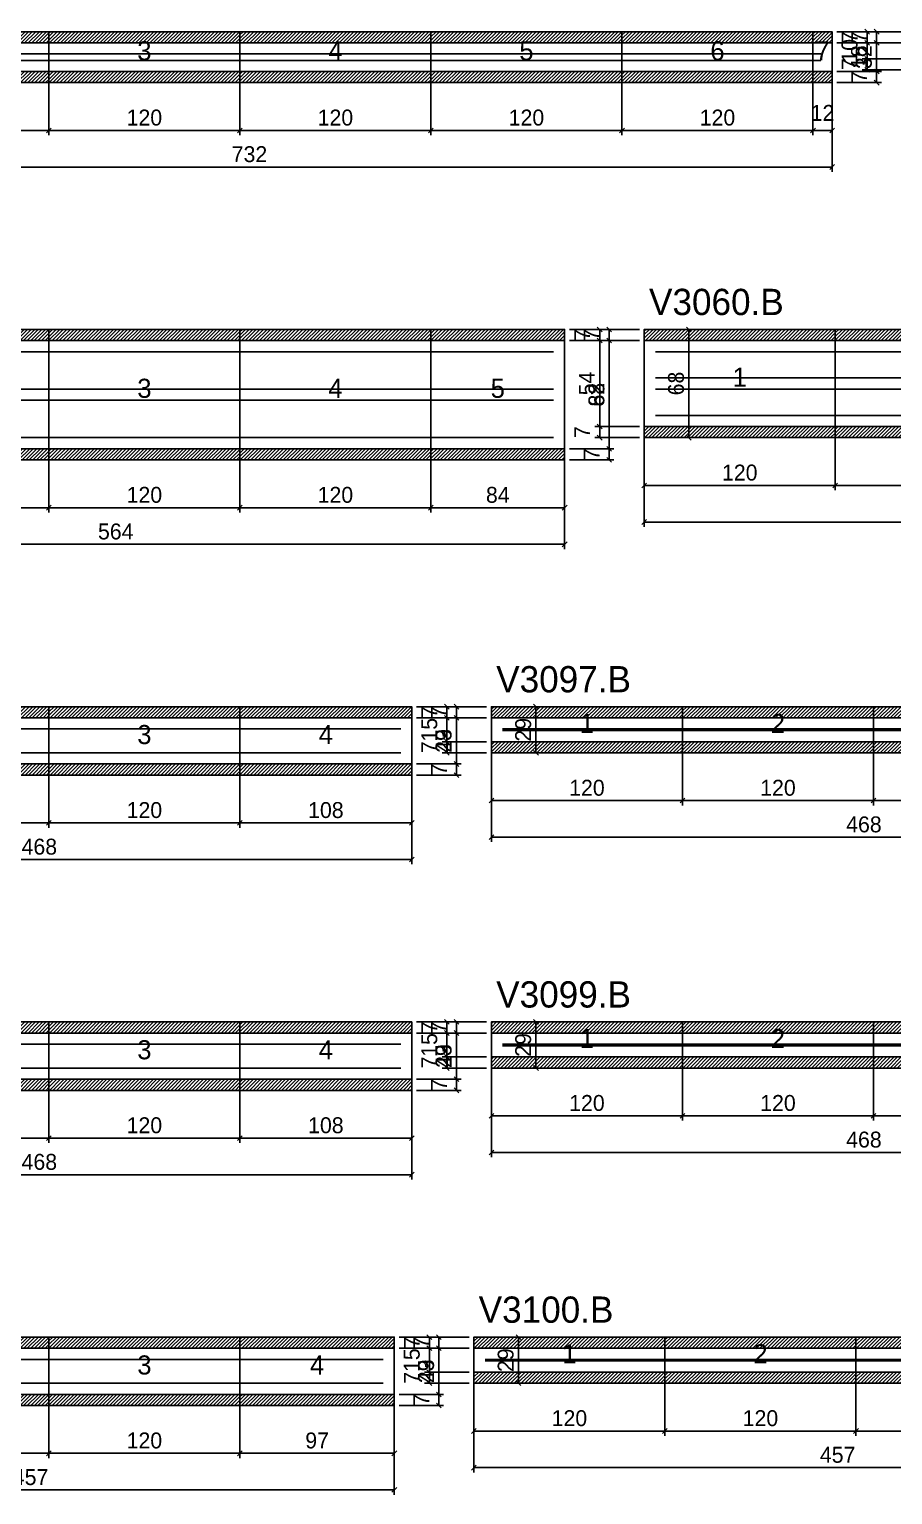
# Model space of a CAD drawing. Extents: x -10500 to 3070, y -14307 to 1250.
# Drawn here: x 466 to 1008, y -1693 to -772 of the extents above; entities that cross this region are included whole.
import ezdxf
from ezdxf.enums import TextEntityAlignment as Align

# ---------------------------------------------------------------- set-up
doc = ezdxf.new("R2010")
doc.units = 0
for name, color, linetype in [('5', 5, 'Continuous'), ('COTA', 241, 'Continuous'), ('NOMENCLATURA', 7, 'Continuous'), ('Painéis', 200, 'Continuous'), ('SARR_2.2x7', 40, 'Continuous'), ('SCO-___-LAJ', 224, 'Continuous')]:
    doc.layers.add(name, color=color, linetype=linetype)
doc.dimstyles.new('PAINEL', dxfattribs={"dimtxt": 10, "dimasz": 3, "dimexe": 3, "dimexo": 3, "dimgap": 3, "dimtad": 1, "dimblk": 'OBLIQUE', "dimblk1": 'OBLIQUE', "dimcen": 2.5, "dimclrd": 4, "dimclre": 4, "dimclrt": 240, "dimazin": 3, "dimtfac": 1, "dimtmove": 0, "dimatfit": 3})

# ---------------------------------------------------------------- blocks, each defined once
blk = doc.blocks.new('_OBLIQUE')
at = {"color": 0, "linetype": 'BYBLOCK'}
blk.add_line((-0.5, -0.5), (0.5, 0.5), dxfattribs=at)

msp = doc.modelspace()

# ---------------------------------------------------------------- hatches: boundary and pattern name
at = {"layer": 'COTA'}
h = msp.add_hatch(dxfattribs=at)
h.set_pattern_fill('ANSI31', scale=0.5)
h.paths.add_polyline_path([(358, -781), (478, -781), (478, -774), (358, -774)])
h = msp.add_hatch(dxfattribs=at)
h.set_pattern_fill('ANSI31', scale=0.5)
h.paths.add_polyline_path([(478, -781), (598, -781), (598, -774), (478, -774)])
h = msp.add_hatch(dxfattribs=at)
h.set_pattern_fill('ANSI31', scale=0.5)
h.paths.add_polyline_path([(598, -781), (718, -781), (718, -774), (598, -774)])
h = msp.add_hatch(dxfattribs=at)
h.set_pattern_fill('ANSI31', scale=0.5)
h.paths.add_polyline_path([(718, -781), (838, -781), (838, -774), (718, -774)])
h = msp.add_hatch(dxfattribs=at)
h.set_pattern_fill('ANSI31', scale=0.5)
h.paths.add_polyline_path([(838, -781), (958, -781), (958, -774), (838, -774)])
h = msp.add_hatch(dxfattribs=at)
h.set_pattern_fill('ANSI31', scale=0.5)
h.paths.add_polyline_path([(958, -781), (970, -781), (970, -774), (958, -774)])
h = msp.add_hatch(dxfattribs=at)
h.set_pattern_fill('ANSI31', scale=0.5)
h.paths.add_polyline_path([(358, -806), (478, -806), (478, -799), (358, -799)])
h = msp.add_hatch(dxfattribs=at)
h.set_pattern_fill('ANSI31', scale=0.5)
h.paths.add_polyline_path([(478, -806), (598, -806), (598, -799), (478, -799)])
h = msp.add_hatch(dxfattribs=at)
h.set_pattern_fill('ANSI31', scale=0.5)
h.paths.add_polyline_path([(598, -806), (718, -806), (718, -799), (598, -799)])
h = msp.add_hatch(dxfattribs=at)
h.set_pattern_fill('ANSI31', scale=0.5)
h.paths.add_polyline_path([(718, -806), (838, -806), (838, -799), (718, -799)])
h = msp.add_hatch(dxfattribs=at)
h.set_pattern_fill('ANSI31', scale=0.5)
h.paths.add_polyline_path([(838, -806), (958, -806), (958, -799), (838, -799)])
h = msp.add_hatch(dxfattribs=at)
h.set_pattern_fill('ANSI31', scale=0.5)
h.paths.add_polyline_path([(958, -806), (970, -806), (970, -799), (958, -799)])
h = msp.add_hatch(dxfattribs=at)
h.set_pattern_fill('ANSI31', scale=0.5)
h.paths.add_polyline_path([(358, -968), (478, -968), (478, -961), (358, -961)])
h = msp.add_hatch(dxfattribs=at)
h.set_pattern_fill('ANSI31', scale=0.5)
h.paths.add_polyline_path([(478, -968), (598, -968), (598, -961), (478, -961)])
h = msp.add_hatch(dxfattribs=at)
h.set_pattern_fill('ANSI31', scale=0.5)
h.paths.add_polyline_path([(598, -968), (718, -968), (718, -961), (598, -961)])
h = msp.add_hatch(dxfattribs=at)
h.set_pattern_fill('ANSI31', scale=0.5)
h.paths.add_polyline_path([(718, -968), (802, -968), (802, -961), (718, -961)])
h = msp.add_hatch(dxfattribs=at)
h.set_pattern_fill('ANSI31', scale=0.5)
h.paths.add_polyline_path([(852, -968), (972, -968), (972, -961), (852, -961)])
h = msp.add_hatch(dxfattribs=at)
h.set_pattern_fill('ANSI31', scale=0.5)
h.paths.add_polyline_path([(972, -968), (1092, -968), (1092, -961), (972, -961)])
h = msp.add_hatch(dxfattribs=at)
h.set_pattern_fill('ANSI31', scale=0.5)
h.paths.add_polyline_path([(852, -1029), (972, -1029), (972, -1022), (852, -1022)])
h = msp.add_hatch(dxfattribs=at)
h.set_pattern_fill('ANSI31', scale=0.5)
h.paths.add_polyline_path([(972, -1029), (1092, -1029), (1092, -1022), (972, -1022)])
h = msp.add_hatch(dxfattribs=at)
h.set_pattern_fill('ANSI31', scale=0.5)
h.paths.add_polyline_path([(358, -1043), (478, -1043), (478, -1036), (358, -1036)])
h = msp.add_hatch(dxfattribs=at)
h.set_pattern_fill('ANSI31', scale=0.5)
h.paths.add_polyline_path([(478, -1043), (598, -1043), (598, -1036), (478, -1036)])
h = msp.add_hatch(dxfattribs=at)
h.set_pattern_fill('ANSI31', scale=0.5)
h.paths.add_polyline_path([(598, -1043), (718, -1043), (718, -1036), (598, -1036)])
h = msp.add_hatch(dxfattribs=at)
h.set_pattern_fill('ANSI31', scale=0.5)
h.paths.add_polyline_path([(718, -1043), (802, -1043), (802, -1036), (718, -1036)])
h = msp.add_hatch(dxfattribs=at)
h.set_pattern_fill('ANSI31', scale=0.5)
h.paths.add_polyline_path([(358, -1205), (478, -1205), (478, -1198), (358, -1198)])
h = msp.add_hatch(dxfattribs=at)
h.set_pattern_fill('ANSI31', scale=0.5)
h.paths.add_polyline_path([(478, -1205), (598, -1205), (598, -1198), (478, -1198)])
h = msp.add_hatch(dxfattribs=at)
h.set_pattern_fill('ANSI31', scale=0.5)
h.paths.add_polyline_path([(598, -1205), (706, -1205), (706, -1198), (598, -1198)])
h = msp.add_hatch(dxfattribs=at)
h.set_pattern_fill('ANSI31', scale=0.5)
h.paths.add_polyline_path([(756, -1205), (876, -1205), (876, -1198), (756, -1198)])
h = msp.add_hatch(dxfattribs=at)
h.set_pattern_fill('ANSI31', scale=0.5)
h.paths.add_polyline_path([(876, -1205), (996, -1205), (996, -1198), (876, -1198)])
h = msp.add_hatch(dxfattribs=at)
h.set_pattern_fill('ANSI31', scale=0.5)
h.paths.add_polyline_path([(996, -1205), (1116, -1205), (1116, -1198), (996, -1198)])
h = msp.add_hatch(dxfattribs=at)
h.set_pattern_fill('ANSI31', scale=0.5)
h.paths.add_polyline_path([(756, -1227), (876, -1227), (876, -1220), (756, -1220)])
h = msp.add_hatch(dxfattribs=at)
h.set_pattern_fill('ANSI31', scale=0.5)
h.paths.add_polyline_path([(876, -1227), (996, -1227), (996, -1220), (876, -1220)])
h = msp.add_hatch(dxfattribs=at)
h.set_pattern_fill('ANSI31', scale=0.5)
h.paths.add_polyline_path([(996, -1227), (1116, -1227), (1116, -1220), (996, -1220)])
h = msp.add_hatch(dxfattribs=at)
h.set_pattern_fill('ANSI31', scale=0.5)
h.paths.add_polyline_path([(358, -1241), (478, -1241), (478, -1234), (358, -1234)])
h = msp.add_hatch(dxfattribs=at)
h.set_pattern_fill('ANSI31', scale=0.5)
h.paths.add_polyline_path([(478, -1241), (598, -1241), (598, -1234), (478, -1234)])
h = msp.add_hatch(dxfattribs=at)
h.set_pattern_fill('ANSI31', scale=0.5)
h.paths.add_polyline_path([(598, -1241), (706, -1241), (706, -1234), (598, -1234)])
h = msp.add_hatch(dxfattribs=at)
h.set_pattern_fill('ANSI31', scale=0.5)
h.paths.add_polyline_path([(358, -1403), (478, -1403), (478, -1396), (358, -1396)])
h = msp.add_hatch(dxfattribs=at)
h.set_pattern_fill('ANSI31', scale=0.5)
h.paths.add_polyline_path([(478, -1403), (598, -1403), (598, -1396), (478, -1396)])
h = msp.add_hatch(dxfattribs=at)
h.set_pattern_fill('ANSI31', scale=0.5)
h.paths.add_polyline_path([(598, -1403), (706, -1403), (706, -1396), (598, -1396)])
h = msp.add_hatch(dxfattribs=at)
h.set_pattern_fill('ANSI31', scale=0.5)
h.paths.add_polyline_path([(756, -1403), (876, -1403), (876, -1396), (756, -1396)])
h = msp.add_hatch(dxfattribs=at)
h.set_pattern_fill('ANSI31', scale=0.5)
h.paths.add_polyline_path([(876, -1403), (996, -1403), (996, -1396), (876, -1396)])
h = msp.add_hatch(dxfattribs=at)
h.set_pattern_fill('ANSI31', scale=0.5)
h.paths.add_polyline_path([(996, -1403), (1116, -1403), (1116, -1396), (996, -1396)])
h = msp.add_hatch(dxfattribs=at)
h.set_pattern_fill('ANSI31', scale=0.5)
h.paths.add_polyline_path([(756, -1425), (876, -1425), (876, -1418), (756, -1418)])
h = msp.add_hatch(dxfattribs=at)
h.set_pattern_fill('ANSI31', scale=0.5)
h.paths.add_polyline_path([(876, -1425), (996, -1425), (996, -1418), (876, -1418)])
h = msp.add_hatch(dxfattribs=at)
h.set_pattern_fill('ANSI31', scale=0.5)
h.paths.add_polyline_path([(996, -1425), (1116, -1425), (1116, -1418), (996, -1418)])
h = msp.add_hatch(dxfattribs=at)
h.set_pattern_fill('ANSI31', scale=0.5)
h.paths.add_polyline_path([(358, -1439), (478, -1439), (478, -1432), (358, -1432)])
h = msp.add_hatch(dxfattribs=at)
h.set_pattern_fill('ANSI31', scale=0.5)
h.paths.add_polyline_path([(478, -1439), (598, -1439), (598, -1432), (478, -1432)])
h = msp.add_hatch(dxfattribs=at)
h.set_pattern_fill('ANSI31', scale=0.5)
h.paths.add_polyline_path([(598, -1439), (706, -1439), (706, -1432), (598, -1432)])
h = msp.add_hatch(dxfattribs=at)
h.set_pattern_fill('ANSI31', scale=0.5)
h.paths.add_polyline_path([(358, -1601), (478, -1601), (478, -1594), (358, -1594)])
h = msp.add_hatch(dxfattribs=at)
h.set_pattern_fill('ANSI31', scale=0.5)
h.paths.add_polyline_path([(478, -1601), (598, -1601), (598, -1594), (478, -1594)])
h = msp.add_hatch(dxfattribs=at)
h.set_pattern_fill('ANSI31', scale=0.5)
h.paths.add_polyline_path([(598, -1601), (695, -1601), (695, -1594), (598, -1594)])
h = msp.add_hatch(dxfattribs=at)
h.set_pattern_fill('ANSI31', scale=0.5)
h.paths.add_polyline_path([(745, -1601), (865, -1601), (865, -1594), (745, -1594)])
h = msp.add_hatch(dxfattribs=at)
h.set_pattern_fill('ANSI31', scale=0.5)
h.paths.add_polyline_path([(865, -1601), (985, -1601), (985, -1594), (865, -1594)])
h = msp.add_hatch(dxfattribs=at)
h.set_pattern_fill('ANSI31', scale=0.5)
h.paths.add_polyline_path([(985, -1601), (1105, -1601), (1105, -1594), (985, -1594)])
h = msp.add_hatch(dxfattribs=at)
h.set_pattern_fill('ANSI31', scale=0.5)
h.paths.add_polyline_path([(745, -1623), (865, -1623), (865, -1616), (745, -1616)])
h = msp.add_hatch(dxfattribs=at)
h.set_pattern_fill('ANSI31', scale=0.5)
h.paths.add_polyline_path([(865, -1623), (985, -1623), (985, -1616), (865, -1616)])
h = msp.add_hatch(dxfattribs=at)
h.set_pattern_fill('ANSI31', scale=0.5)
h.paths.add_polyline_path([(985, -1623), (1105, -1623), (1105, -1616), (985, -1616)])
h = msp.add_hatch(dxfattribs=at)
h.set_pattern_fill('ANSI31', scale=0.5)
h.paths.add_polyline_path([(358, -1637), (478, -1637), (478, -1630), (358, -1630)])
h = msp.add_hatch(dxfattribs=at)
h.set_pattern_fill('ANSI31', scale=0.5)
h.paths.add_polyline_path([(478, -1637), (598, -1637), (598, -1630), (478, -1630)])
h = msp.add_hatch(dxfattribs=at)
h.set_pattern_fill('ANSI31', scale=0.5)
h.paths.add_polyline_path([(598, -1637), (695, -1637), (695, -1630), (598, -1630)])

# ---------------------------------------------------------------- linework, layer by layer
at = {"layer": 'Painéis'}
for p, q in [((358, -781), (478, -781)), ((478, -799), (478, -781)), ((478, -799), (478, -781)), ((478, -781), (598, -781)), ((478, -799), (478, -781)), ((598, -799), (598, -781)), ((598, -799), (598, -781)), ((598, -781), (718, -781)), ((598, -799), (598, -781)), ((718, -799), (718, -781)), ((718, -799), (718, -781)), ((718, -781), (838, -781)), ((718, -799), (718, -781)), ((838, -799), (838, -781)), ((838, -799), (838, -781)), ((838, -781), (958, -781)), ((838, -799), (838, -781)), ((958, -799), (958, -781)), ((958, -799), (958, -781)), ((958, -781), (970, -781)), ((958, -799), (958, -781)), ((970, -799), (970, -781)), ((358, -799), (478, -799)), ((478, -799), (598, -799)), ((598, -799), (718, -799)), ((718, -799), (838, -799)), ((838, -799), (958, -799)), ((958, -799), (970, -799)), ((358, -968), (478, -968)), ((478, -1036), (478, -968)), ((478, -1036), (478, -968)), ((478, -968), (598, -968)), ((478, -1036), (478, -968)), ((598, -1036), (598, -968)), ((598, -1036), (598, -968)), ((598, -968), (718, -968)), ((598, -1036), (598, -968)), ((718, -1036), (718, -968)), ((718, -1036), (718, -968)), ((718, -968), (802, -968)), ((718, -1036), (718, -968)), ((802, -1036), (802, -968)), ((852, -968), (972, -968)), ((852, -1022), (852, -968)), ((972, -1022), (972, -968)), ((972, -1022), (972, -968)), ((972, -968), (1092, -968)), ((972, -1022), (972, -968)), ((852, -1022), (972, -1022)), ((972, -1022), (1092, -1022)), ((358, -1036), (478, -1036)), ((478, -1036), (598, -1036)), ((598, -1036), (718, -1036)), ((718, -1036), (802, -1036)), ((358, -1205), (478, -1205)), ((478, -1234), (478, -1205)), ((478, -1234), (478, -1205)), ((478, -1205), (598, -1205)), ((478, -1234), (478, -1205)), ((598, -1234), (598, -1205)), ((598, -1234), (598, -1205)), ((598, -1205), (706, -1205)), ((598, -1234), (598, -1205)), ((706, -1234), (706, -1205)), ((756, -1205), (876, -1205)), ((756, -1220), (756, -1205)), ((876, -1220), (876, -1205)), ((876, -1220), (876, -1205)), ((876, -1205), (996, -1205)), ((876, -1220), (876, -1205)), ((996, -1220), (996, -1205)), ((996, -1220), (996, -1205)), ((996, -1205), (1116, -1205)), ((996, -1220), (996, -1205)), ((756, -1220), (876, -1220)), ((876, -1220), (996, -1220)), ((996, -1220), (1116, -1220)), ((358, -1234), (478, -1234)), ((478, -1234), (598, -1234)), ((598, -1234), (706, -1234)), ((358, -1403), (478, -1403)), ((478, -1432), (478, -1403)), ((478, -1432), (478, -1403)), ((478, -1403), (598, -1403)), ((478, -1432), (478, -1403)), ((598, -1432), (598, -1403)), ((598, -1432), (598, -1403)), ((598, -1403), (706, -1403)), ((598, -1432), (598, -1403)), ((706, -1432), (706, -1403)), ((756, -1403), (876, -1403)), ((756, -1418), (756, -1403)), ((876, -1418), (876, -1403)), ((876, -1418), (876, -1403)), ((876, -1403), (996, -1403)), ((876, -1418), (876, -1403)), ((996, -1418), (996, -1403)), ((996, -1418), (996, -1403)), ((996, -1403), (1116, -1403)), ((996, -1418), (996, -1403)), ((756, -1418), (876, -1418)), ((876, -1418), (996, -1418)), ((996, -1418), (1116, -1418)), ((358, -1432), (478, -1432)), ((478, -1432), (598, -1432)), ((598, -1432), (706, -1432)), ((358, -1601), (478, -1601)), ((478, -1630), (478, -1601)), ((478, -1630), (478, -1601)), ((478, -1601), (598, -1601)), ((478, -1630), (478, -1601)), ((598, -1630), (598, -1601)), ((598, -1630), (598, -1601)), ((598, -1601), (695, -1601)), ((598, -1630), (598, -1601)), ((695, -1630), (695, -1601)), ((745, -1601), (865, -1601)), ((745, -1616), (745, -1601)), ((865, -1616), (865, -1601)), ((865, -1616), (865, -1601)), ((865, -1601), (985, -1601)), ((865, -1616), (865, -1601)), ((985, -1616), (985, -1601)), ((985, -1616), (985, -1601)), ((985, -1601), (1105, -1601)), ((985, -1616), (985, -1601)), ((745, -1616), (865, -1616)), ((865, -1616), (985, -1616)), ((985, -1616), (1105, -1616)), ((358, -1630), (478, -1630)), ((478, -1630), (598, -1630)), ((598, -1630), (695, -1630))]:
    msp.add_line(p, q, dxfattribs=at)
at = {"layer": 'SARR_2.2x7'}
for points in [[(358, -788), (478, -788)], [(358, -788), (478, -788)], [(478, -788), (598, -788)], [(478, -788), (598, -788)], [(598, -788), (718, -788)], [(598, -788), (718, -788)], [(718, -788), (838, -788)], [(718, -788), (838, -788)], [(838, -788), (958, -788)], [(838, -788), (958, -788)], [(958, -788), (963, -788)], [(958, -788), (963, -788)], [(358, -792), (478, -792)], [(358, -792), (478, -792)], [(478, -792), (598, -792)], [(478, -792), (598, -792)], [(598, -792), (718, -792)], [(598, -792), (718, -792)], [(718, -792), (838, -792)], [(718, -792), (838, -792)], [(838, -792), (958, -792)], [(838, -792), (958, -792)], [(958, -792), (963, -792)], [(958, -792), (963, -792)], [(358, -975), (478, -975)], [(358, -975), (478, -975)], [(478, -975), (598, -975)], [(478, -975), (598, -975)], [(598, -975), (718, -975)], [(598, -975), (718, -975)], [(718, -975), (795, -975)], [(718, -975), (795, -975)], [(859, -975), (972, -975)], [(859, -975), (972, -975)], [(972, -975), (1092, -975)], [(972, -975), (1092, -975)], [(859, -991.5), (972, -991.5)], [(859, -991.5), (972, -991.5)], [(972, -991.5), (1092, -991.5)], [(972, -991.5), (1092, -991.5)], [(358, -998.5), (478, -998.5)], [(358, -998.5), (478, -998.5)], [(478, -998.5), (598, -998.5)], [(478, -998.5), (598, -998.5)], [(598, -998.5), (718, -998.5)], [(598, -998.5), (718, -998.5)], [(718, -998.5), (795, -998.5)], [(718, -998.5), (795, -998.5)], [(859, -998.5), (972, -998.5)], [(859, -998.5), (972, -998.5)], [(972, -998.5), (1092, -998.5)], [(972, -998.5), (1092, -998.5)], [(358, -1005.5), (478, -1005.5)], [(358, -1005.5), (478, -1005.5)], [(478, -1005.5), (598, -1005.5)], [(478, -1005.5), (598, -1005.5)], [(598, -1005.5), (718, -1005.5)], [(598, -1005.5), (718, -1005.5)], [(718, -1005.5), (795, -1005.5)], [(718, -1005.5), (795, -1005.5)], [(859, -1015), (972, -1015)], [(859, -1015), (972, -1015)], [(972, -1015), (1092, -1015)], [(972, -1015), (1092, -1015)], [(358, -1029), (478, -1029)], [(358, -1029), (478, -1029)], [(478, -1029), (598, -1029)], [(478, -1029), (598, -1029)], [(598, -1029), (718, -1029)], [(598, -1029), (718, -1029)], [(718, -1029), (795, -1029)], [(718, -1029), (795, -1029)], [(358, -1212), (478, -1212)], [(358, -1212), (478, -1212)], [(478, -1212), (598, -1212)], [(478, -1212), (598, -1212)], [(598, -1212), (699, -1212)], [(598, -1212), (699, -1212)], [(763, -1212), (876, -1212)], [(763, -1212), (876, -1212)], [(763, -1213), (876, -1213)], [(763, -1213), (876, -1213)], [(876, -1212), (996, -1212)], [(876, -1212), (996, -1212)], [(876, -1213), (996, -1213)], [(876, -1213), (996, -1213)], [(996, -1212), (1116, -1212)], [(996, -1212), (1116, -1212)], [(996, -1213), (1116, -1213)], [(996, -1213), (1116, -1213)], [(358, -1227), (478, -1227)], [(358, -1227), (478, -1227)], [(478, -1227), (598, -1227)], [(478, -1227), (598, -1227)], [(598, -1227), (699, -1227)], [(598, -1227), (699, -1227)], [(358, -1410), (478, -1410)], [(358, -1410), (478, -1410)], [(478, -1410), (598, -1410)], [(478, -1410), (598, -1410)], [(598, -1410), (699, -1410)], [(598, -1410), (699, -1410)], [(763, -1410), (876, -1410)], [(763, -1410), (876, -1410)], [(763, -1411), (876, -1411)], [(763, -1411), (876, -1411)], [(876, -1410), (996, -1410)], [(876, -1410), (996, -1410)], [(876, -1411), (996, -1411)], [(876, -1411), (996, -1411)], [(996, -1410), (1116, -1410)], [(996, -1410), (1116, -1410)], [(996, -1411), (1116, -1411)], [(996, -1411), (1116, -1411)], [(358, -1425), (478, -1425)], [(358, -1425), (478, -1425)], [(478, -1425), (598, -1425)], [(478, -1425), (598, -1425)], [(598, -1425), (699, -1425)], [(598, -1425), (699, -1425)], [(358, -1608), (478, -1608)], [(358, -1608), (478, -1608)], [(478, -1608), (598, -1608)], [(478, -1608), (598, -1608)], [(598, -1608), (688, -1608)], [(598, -1608), (688, -1608)], [(752, -1608), (865, -1608)], [(752, -1608), (865, -1608)], [(752, -1609), (865, -1609)], [(752, -1609), (865, -1609)], [(865, -1608), (985, -1608)], [(865, -1608), (985, -1608)], [(865, -1609), (985, -1609)], [(865, -1609), (985, -1609)], [(985, -1608), (1105, -1608)], [(985, -1608), (1105, -1608)], [(985, -1609), (1105, -1609)], [(985, -1609), (1105, -1609)], [(358, -1623), (478, -1623)], [(358, -1623), (478, -1623)], [(478, -1623), (598, -1623)], [(478, -1623), (598, -1623)], [(598, -1623), (688, -1623)], [(598, -1623), (688, -1623)]]:
    msp.add_lwpolyline(points, dxfattribs=at)
at = {"layer": 'SCO-___-LAJ'}
for points in [[(358, -781), (478, -781), (478, -774), (358, -774)], [(478, -781), (598, -781), (598, -774), (478, -774)], [(598, -781), (718, -781), (718, -774), (598, -774)], [(718, -781), (838, -781), (838, -774), (718, -774)], [(838, -781), (958, -781), (958, -774), (838, -774)], [(958, -781), (970, -781), (970, -774), (958, -774)], [(358, -806), (478, -806), (478, -799), (358, -799)], [(478, -806), (598, -806), (598, -799), (478, -799)], [(598, -806), (718, -806), (718, -799), (598, -799)], [(718, -806), (838, -806), (838, -799), (718, -799)], [(838, -806), (958, -806), (958, -799), (838, -799)], [(958, -806), (970, -806), (970, -799), (958, -799)], [(358, -968), (478, -968), (478, -961), (358, -961)], [(478, -968), (598, -968), (598, -961), (478, -961)], [(598, -968), (718, -968), (718, -961), (598, -961)], [(718, -968), (802, -968), (802, -961), (718, -961)], [(852, -968), (972, -968), (972, -961), (852, -961)], [(972, -968), (1092, -968), (1092, -961), (972, -961)], [(852, -1029), (972, -1029), (972, -1022), (852, -1022)], [(972, -1029), (1092, -1029), (1092, -1022), (972, -1022)], [(358, -1043), (478, -1043), (478, -1036), (358, -1036)], [(478, -1043), (598, -1043), (598, -1036), (478, -1036)], [(598, -1043), (718, -1043), (718, -1036), (598, -1036)], [(718, -1043), (802, -1043), (802, -1036), (718, -1036)], [(358, -1205), (478, -1205), (478, -1198), (358, -1198)], [(478, -1205), (598, -1205), (598, -1198), (478, -1198)], [(598, -1205), (706, -1205), (706, -1198), (598, -1198)], [(756, -1205), (876, -1205), (876, -1198), (756, -1198)], [(876, -1205), (996, -1205), (996, -1198), (876, -1198)], [(996, -1205), (1116, -1205), (1116, -1198), (996, -1198)], [(756, -1227), (876, -1227), (876, -1220), (756, -1220)], [(876, -1227), (996, -1227), (996, -1220), (876, -1220)], [(996, -1227), (1116, -1227), (1116, -1220), (996, -1220)], [(358, -1241), (478, -1241), (478, -1234), (358, -1234)], [(478, -1241), (598, -1241), (598, -1234), (478, -1234)], [(598, -1241), (706, -1241), (706, -1234), (598, -1234)], [(358, -1403), (478, -1403), (478, -1396), (358, -1396)], [(478, -1403), (598, -1403), (598, -1396), (478, -1396)], [(598, -1403), (706, -1403), (706, -1396), (598, -1396)], [(756, -1403), (876, -1403), (876, -1396), (756, -1396)], [(876, -1403), (996, -1403), (996, -1396), (876, -1396)], [(996, -1403), (1116, -1403), (1116, -1396), (996, -1396)], [(756, -1425), (876, -1425), (876, -1418), (756, -1418)], [(876, -1425), (996, -1425), (996, -1418), (876, -1418)], [(996, -1425), (1116, -1425), (1116, -1418), (996, -1418)], [(358, -1439), (478, -1439), (478, -1432), (358, -1432)], [(478, -1439), (598, -1439), (598, -1432), (478, -1432)], [(598, -1439), (706, -1439), (706, -1432), (598, -1432)], [(358, -1601), (478, -1601), (478, -1594), (358, -1594)], [(478, -1601), (598, -1601), (598, -1594), (478, -1594)], [(598, -1601), (695, -1601), (695, -1594), (598, -1594)], [(745, -1601), (865, -1601), (865, -1594), (745, -1594)], [(865, -1601), (985, -1601), (985, -1594), (865, -1594)], [(985, -1601), (1105, -1601), (1105, -1594), (985, -1594)], [(745, -1623), (865, -1623), (865, -1616), (745, -1616)], [(865, -1623), (985, -1623), (985, -1616), (865, -1616)], [(985, -1623), (1105, -1623), (1105, -1616), (985, -1616)], [(358, -1637), (478, -1637), (478, -1630), (358, -1630)], [(478, -1637), (598, -1637), (598, -1630), (478, -1630)], [(598, -1637), (695, -1637), (695, -1630), (598, -1630)]]:
    msp.add_lwpolyline(points, close=True, dxfattribs=at)

# ---------------------------------------------------------------- texts
at = {"layer": '5'}
for s, p in [('3', (538, -786)), ('4', (658, -786)), ('5', (778, -786)), ('6', (898, -786)), ('7', (964, -786)), ('3', (538, -998)), ('4', (658, -998)), ('5', (760, -998)), ('1', (912, -991)), ('1', (816, -1208.5)), ('2', (936, -1208.5)), ('3', (538, -1215.5)), ('4', (652, -1215.5)), ('3', (538, -1413.5)), ('4', (652, -1413.5)), ('1', (816, -1406.5)), ('2', (936, -1406.5)), ('1', (805, -1604.5)), ('2', (925, -1604.5)), ('3', (538, -1611.5)), ('4', (646.5, -1611.5))]:
    msp.add_text(s, height=12, dxfattribs=at).set_placement(p, align=Align.MIDDLE_CENTER)
at = {"layer": 'NOMENCLATURA'}
for s, p in [('V3060.B', (855, -952)), ('V3097.B', (759, -1189)), ('V3099.B', (759, -1387)), ('V3100.B', (748, -1585))]:
    msp.add_text(s, height=16.5, dxfattribs=at).set_placement(p)

# ---------------------------------------------------------------- dimensions: what is measured, and where the dimension line sits
at = {"layer": 'COTA'}
for base, p1, p2 in [((998, -806), (970, -806), (970, -774)), ((998, -781), (970, -781), (970, -774)), ((992, -781), (1020, -781), (1020, -774)), ((998, -799), (970, -799), (970, -781)), ((992, -791), (1020, -791), (1020, -781)), ((992, -798), (1020, -798), (1020, -791)), ((998, -806), (970, -806), (970, -799)), ((830, -1043), (802, -1043), (802, -961)), ((830, -968), (802, -968), (802, -961)), ((830, -1036), (802, -1036), (802, -968)), ((824, -968), (852, -968), (852, -961)), ((824, -1022), (852, -1022), (852, -968)), ((880, -1029), (852, -1029), (852, -961)), ((824, -1029), (852, -1029), (852, -1022)), ((830, -1043), (802, -1043), (802, -1036)), ((734, -1241), (706, -1241), (706, -1198)), ((734, -1205), (706, -1205), (706, -1198)), ((728, -1205), (756, -1205), (756, -1198)), ((784, -1227), (756, -1227), (756, -1198)), ((734, -1234), (706, -1234), (706, -1205)), ((728, -1220), (756, -1220), (756, -1205)), ((728, -1227), (756, -1227), (756, -1220)), ((734, -1241), (706, -1241), (706, -1234)), ((734, -1439), (706, -1439), (706, -1396)), ((734, -1403), (706, -1403), (706, -1396)), ((728, -1403), (756, -1403), (756, -1396)), ((784, -1425), (756, -1425), (756, -1396)), ((734, -1432), (706, -1432), (706, -1403)), ((728, -1418), (756, -1418), (756, -1403)), ((728, -1425), (756, -1425), (756, -1418)), ((734, -1439), (706, -1439), (706, -1432)), ((723, -1637), (695, -1637), (695, -1594)), ((723, -1601), (695, -1601), (695, -1594)), ((723, -1630), (695, -1630), (695, -1601)), ((717, -1601), (745, -1601), (745, -1594)), ((717, -1616), (745, -1616), (745, -1601)), ((773, -1623), (745, -1623), (745, -1594)), ((717, -1623), (745, -1623), (745, -1616)), ((723, -1637), (695, -1637), (695, -1630))]:
    msp.add_linear_dim(base=base, p1=p1, p2=p2, angle=90, dimstyle='PAINEL', dxfattribs=at).render()
for base, p1, p2 in [((238, -859), (238, -799), (970, -799)), ((358, -836), (358, -799), (478, -799)), ((478, -836), (478, -799), (598, -799)), ((598, -836), (598, -799), (718, -799)), ((718, -836), (718, -799), (838, -799)), ((838, -836), (838, -799), (958, -799)), ((958, -836), (958, -799), (970, -799)), ((852, -1059), (852, -1022), (972, -1022)), ((852, -1082), (852, -1022), (1416, -1022)), ((972, -1059), (972, -1022), (1092, -1022)), ((238, -1096), (238, -1036), (802, -1036)), ((358, -1073), (358, -1036), (478, -1036)), ((478, -1073), (478, -1036), (598, -1036)), ((598, -1073), (598, -1036), (718, -1036)), ((718, -1073), (718, -1036), (802, -1036)), ((756, -1257), (756, -1220), (876, -1220)), ((756, -1280), (756, -1220), (1224, -1220)), ((876, -1257), (876, -1220), (996, -1220)), ((996, -1257), (996, -1220), (1116, -1220)), ((238, -1294), (238, -1234), (706, -1234)), ((358, -1271), (358, -1234), (478, -1234)), ((478, -1271), (478, -1234), (598, -1234)), ((598, -1271), (598, -1234), (706, -1234)), ((756, -1455), (756, -1418), (876, -1418)), ((756, -1478), (756, -1418), (1224, -1418)), ((876, -1455), (876, -1418), (996, -1418)), ((996, -1455), (996, -1418), (1116, -1418)), ((238, -1492), (238, -1432), (706, -1432)), ((358, -1469), (358, -1432), (478, -1432)), ((478, -1469), (478, -1432), (598, -1432)), ((598, -1469), (598, -1432), (706, -1432)), ((745, -1653), (745, -1616), (865, -1616)), ((745, -1676), (745, -1616), (1202, -1616)), ((865, -1653), (865, -1616), (985, -1616)), ((985, -1653), (985, -1616), (1105, -1616)), ((238, -1690), (238, -1630), (695, -1630)), ((358, -1667), (358, -1630), (478, -1630)), ((478, -1667), (478, -1630), (598, -1630)), ((598, -1667), (598, -1630), (695, -1630))]:
    msp.add_linear_dim(base=base, p1=p1, p2=p2, dimstyle='PAINEL', dxfattribs=at).render()

doc.saveas('drawing.dxf')
